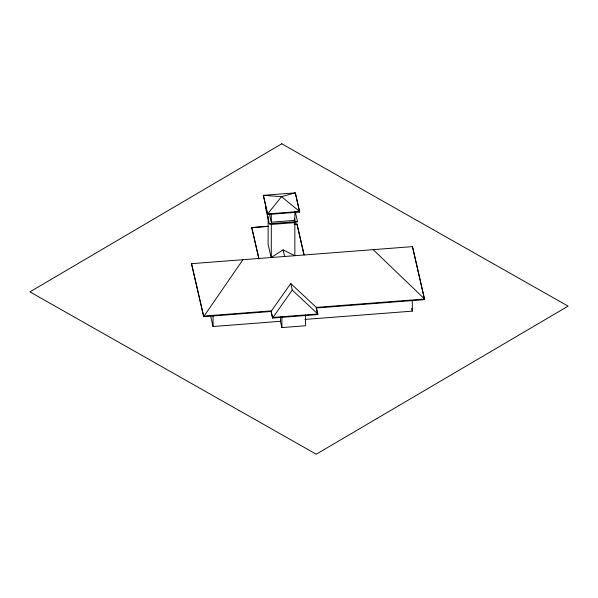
<?xml version="1.0" encoding="UTF-8"?>
<svg xmlns="http://www.w3.org/2000/svg" width="598" height="598" viewBox="0 0 598 598"><rect width="100%" height="100%" fill="white"/><g stroke="black" fill="none" stroke-linecap="round" stroke-linejoin="round"><path stroke-width="0.9" d="M242.975 259.674L203.649 316.686L271.044 311.491L272.568 318.061L317.807 314.57L316.282 307.394L290.725 283.512L271.044 311.491M290.725 283.512L292.25 290.09L272.568 318.061M268.128 216.199L268.128 244.41L271.163 257.514L283.071 249.867L294.851 255.69L294.851 211.677M295.315 212.043L297.52 221.559L294.851 222.62L271.298 224.437L269.257 223.742L265.452 207.304M267.672 214.525L299.605 212.058L299.605 211.453L295.3 192.877L263.367 195.337L267.672 214.525L263.367 195.337L281.486 196.66L295.3 192.877L299.605 212.058M269.317 213.628L271.298 222.187L294.851 220.37L294.455 218.659M269.257 223.742L297.52 221.559M268.188 226.321L251.758 227.599L258.904 259.069M294.313 224.31L296.997 224.101L304.15 254.972M268.375 226.313L251.758 227.599L258.904 258.463M294.231 224.317L296.997 224.101L303.941 254.666M203.649 316.686L191.517 263.666L412.471 246.615L424.61 299.635L316.282 307.992L316.282 307.394L424.61 299.03L373.145 249.628M210.526 315.632L213.045 326.515L280.44 321.313L281.89 327.577L305.443 325.761L305.443 315.071M304.92 319.422L412.314 311.139L412.314 300.443M292.25 290.09L317.807 313.972L272.568 317.463L271.044 310.885L203.649 316.088L191.517 263.666M424.61 299.635L412.471 246.615M411.686 308.419L412.314 311.139M316.282 307.992L317.807 314.57M283.071 249.867L284.603 256.475M281.89 316.888L281.89 327.577M280.44 316.858L280.44 321.313M271.298 213.493L271.298 222.187M271.298 224.437L271.298 257.506M213.045 315.826L213.045 326.515M281.486 196.66L267.672 213.92L299.605 211.453L281.486 196.66M281.763 143.789L29.9 291.861L316.237 454.211L568.1 306.139L281.763 143.789"/></g></svg>
